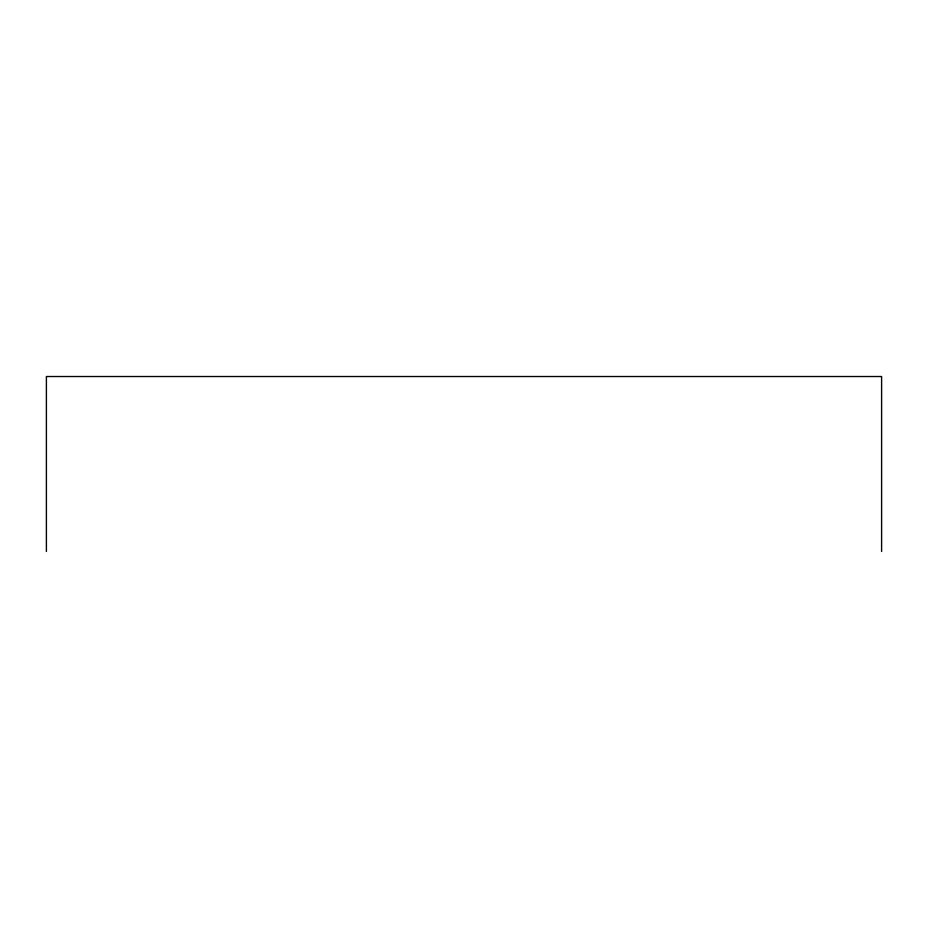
<?xml version="1.0" encoding="UTF-8"?>
<svg xmlns="http://www.w3.org/2000/svg" width="928" height="928" viewBox="0 0 928 928"><rect width="100%" height="100%" fill="white"/><g stroke="black" fill="none" stroke-linecap="round" stroke-linejoin="round"><path stroke-width="1.39" d="M881.6 551.476L881.6 376.524L46.4 376.524L46.4 551.476"/></g></svg>
